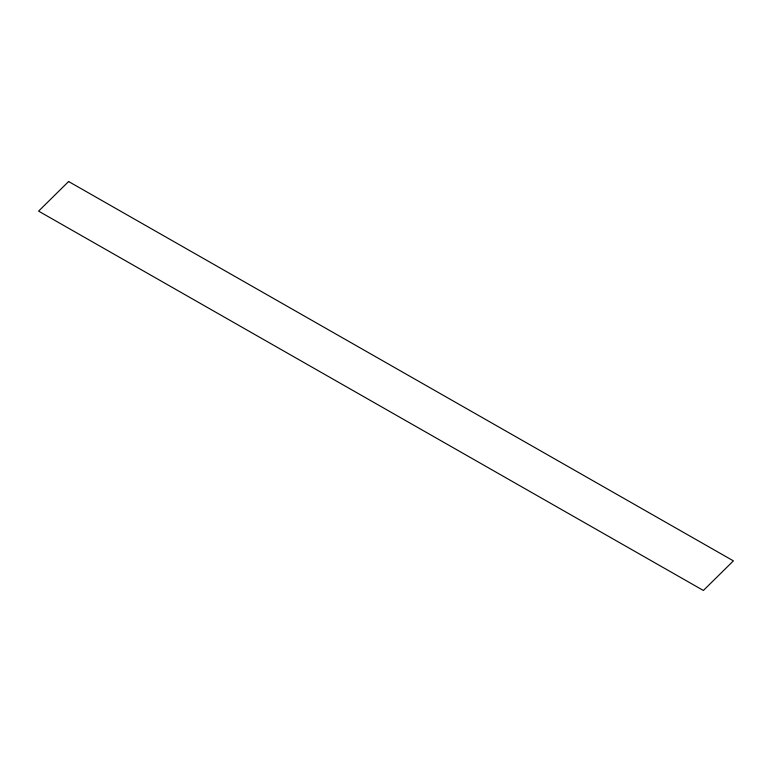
<?xml version="1.0" encoding="UTF-8"?>
<svg xmlns="http://www.w3.org/2000/svg" width="772" height="772" viewBox="0 0 772 772"><rect width="100%" height="100%" fill="white"/><g stroke="black" fill="none" stroke-linecap="round" stroke-linejoin="round"><path stroke-width="1.16" d="M68.611 181.526L38.6 211.132L703.388 590.474L733.4 560.868L68.611 181.526"/></g></svg>
